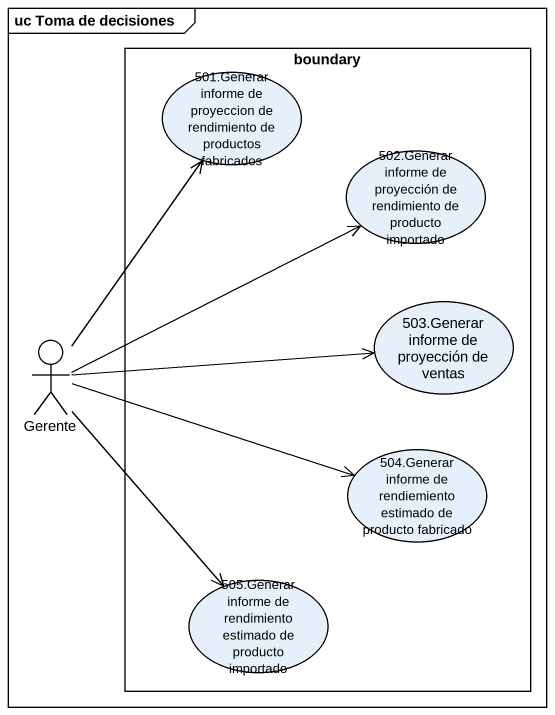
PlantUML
@startuml
mainframe uc Toma de decisiones
rectangle "boundary" as boundary_ {
  usecase "501.Generar informe de proyeccion de rendimiento de productos fabricados" as u501_Generar_informe_de
  usecase "502.Generar informe de proyección de rendimiento de producto importado" as u502_Generar_informe_de
  usecase "503.Generar informe de proyección de ventas" as u503_Generar_informe_de
  usecase "504.Generar informe de rendiemiento estimado de producto fabricado" as u504_Generar_informe_de
  usecase "505.Generar informe de rendimiento estimado de producto importado" as u505_Generar_informe_de
}
actor Gerente
Gerente -up-> u501_Generar_informe_de
Gerente -right-> u502_Generar_informe_de
Gerente -right-> u503_Generar_informe_de
Gerente -right-> u504_Generar_informe_de
Gerente --> u505_Generar_informe_de
@enduml
